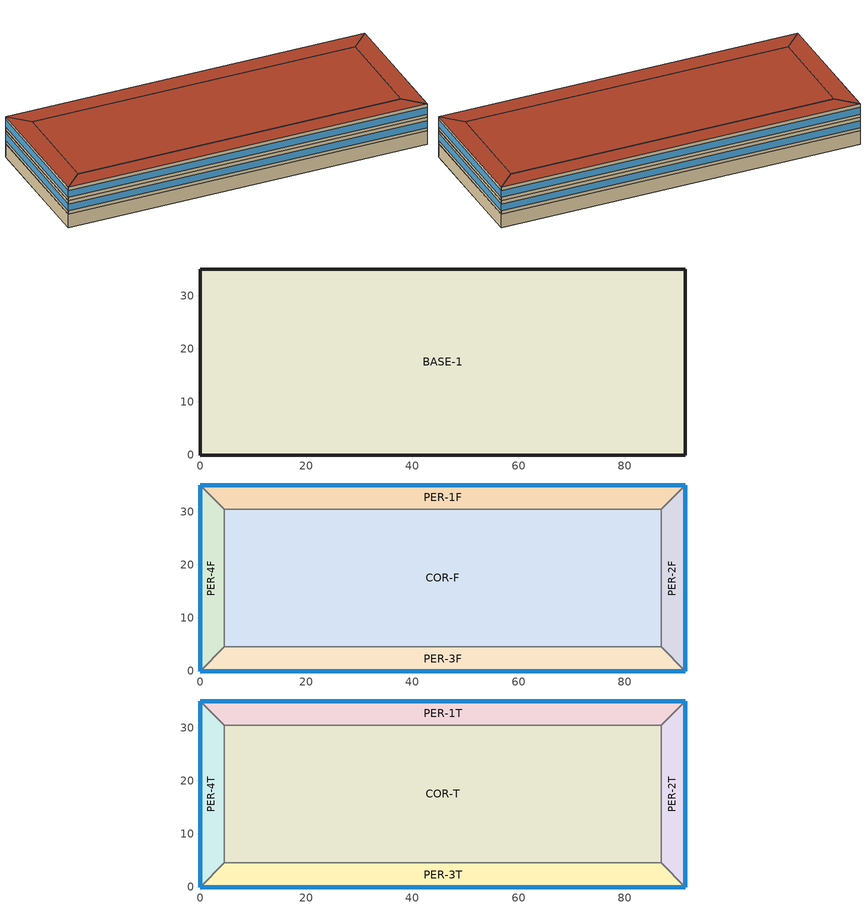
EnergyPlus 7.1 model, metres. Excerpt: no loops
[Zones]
BASE-1
 floor ground (SLAB-1): 91.44,35.05 91.44,0 0,0 0,35.05 z-3.66
 wall ground (SLAB-1): 91.44,35.05 0,35.05 0,0 91.44,0 91.44,35.05 z-3.66:0
PER-1F
 floor to BASE-1 (FLOOR-1): 4.57,30.48 0,35.05 91.44,35.05 86.87,30.48 z0
 wall outside (WALL-10): 91.44,35.05 0,35.05 z0:3.66
 wall to PER-4F (INTWALL-1): 0,35.05 4.57,30.48 z0:3.66
 wall to COR-F (INTWALL-1): 4.57,30.48 86.87,30.48 z0:3.66
 wall to PER-2F (INTWALL-1): 86.87,30.48 91.44,35.05 z0:3.66
 window (WINDOW_N_4_10): 91.44,35.05 0,35.05 z0.91:2.74
 ceiling adiabatic (CEILING-1): 86.87,30.48 91.44,35.05 0,35.05 4.57,30.48 z3.66
PER-2F
 floor to BASE-1 (FLOOR-1): 86.87,30.48 91.44,35.05 91.44,0 86.87,4.57 z0
 wall outside (WALL-10): 91.44,0 91.44,35.05 z0:3.66
 wall to COR-F (INTWALL-1): 86.87,30.48 86.87,4.57 z0:3.66
 wall to PER-3F (INTWALL-1): 86.87,4.57 91.44,0 z0:3.66
 window (WINDOW_NN_4_10): 91.44,0 91.44,35.05 z0.91:2.74
 ceiling adiabatic (CEILING-1): 86.87,4.57 91.44,0 91.44,35.05 86.87,30.48 z3.66
PER-3F
 floor to BASE-1 (FLOOR-1): 86.87,4.57 91.44,0 0,0 4.57,4.57 z0
 wall outside (WALL-10): 0,0 91.44,0 z0:3.66
 wall to COR-F (INTWALL-1): 86.87,4.57 4.57,4.57 z0:3.66
 wall to PER-4F (INTWALL-1): 4.57,4.57 0,0 z0:3.66
 window (WINDOW_NN_4_10): 0,0 91.44,0 z0.91:2.74
 ceiling adiabatic (CEILING-1): 4.57,4.57 0,0 91.44,0 86.87,4.57 z3.66
PER-4F
 floor to BASE-1 (FLOOR-1): 4.57,4.57 0,0 0,35.05 4.57,30.48 z0
 wall outside (WALL-10): 0,35.05 0,0 z0:3.66
 wall to COR-F (INTWALL-1): 4.57,4.57 4.57,30.48 z0:3.66
 window (WINDOW_NN_4_10): 0,35.05 0,0 z0.91:2.74
 ceiling adiabatic (CEILING-1): 4.57,30.48 0,35.05 0,0 4.57,4.57 z3.66
COR-F
 floor to BASE-1 (FLOOR-1): 86.87,30.48 86.87,4.57 4.57,4.57 4.57,30.48 z0
 ceiling adiabatic (CEILING-1): 4.57,30.48 4.57,4.57 86.87,4.57 86.87,30.48 z3.66
PER-1T
 floor adiabatic (FLOOR-1): 4.57,30.48 0,35.05 91.44,35.05 86.87,30.48 z3.66
 wall outside (WALL-10): 91.44,35.05 0,35.05 z3.66:7.32
 wall to PER-4T (INTWALL-1): 0,35.05 4.57,30.48 z3.66:7.32
 wall to COR-T (INTWALL-1): 4.57,30.48 86.87,30.48 z3.66:7.32
 wall to PER-2T (INTWALL-1): 86.87,30.48 91.44,35.05 z3.66:7.32
 window (WINDOW_N_4_10): 91.44,35.05 0,35.05 z4.57:6.4
 roof outside (ROOF-10): 86.87,30.48 91.44,35.05 0,35.05 4.57,30.48 z7.32
PER-2T
 floor adiabatic (FLOOR-1): 86.87,30.48 91.44,35.05 91.44,0 86.87,4.57 z3.66
 wall outside (WALL-10): 91.44,0 91.44,35.05 z3.66:7.32
 wall to COR-T (INTWALL-1): 86.87,30.48 86.87,4.57 z3.66:7.32
 wall to PER-3T (INTWALL-1): 86.87,4.57 91.44,0 z3.66:7.32
 window (WINDOW_NN_4_10): 91.44,0 91.44,35.05 z4.57:6.4
 roof outside (ROOF-10): 86.87,4.57 91.44,0 91.44,35.05 86.87,30.48 z7.32
PER-3T
 floor adiabatic (FLOOR-1): 86.87,4.57 91.44,0 0,0 4.57,4.57 z3.66
 wall outside (WALL-10): 0,0 91.44,0 z3.66:7.32
 wall to COR-T (INTWALL-1): 86.87,4.57 4.57,4.57 z3.66:7.32
 wall to PER-4T (INTWALL-1): 4.57,4.57 0,0 z3.66:7.32
 window (WINDOW_NN_4_10): 0,0 91.44,0 z4.57:6.4
 roof outside (ROOF-10): 4.57,4.57 0,0 91.44,0 86.87,4.57 z7.32
PER-4T
 floor adiabatic (FLOOR-1): 4.57,4.57 0,0 0,35.05 4.57,30.48 z3.66
 wall outside (WALL-10): 0,35.05 0,0 z3.66:7.32
 wall to COR-T (INTWALL-1): 4.57,4.57 4.57,30.48 z3.66:7.32
 window (WINDOW_NN_4_10): 0,35.05 0,0 z4.57:6.4
 roof outside (ROOF-10): 4.57,30.48 0,35.05 0,0 4.57,4.57 z7.32
COR-T
 floor adiabatic (FLOOR-1): 86.87,30.48 86.87,4.57 4.57,4.57 4.57,30.48 z3.66
 roof outside (ROOF-10): 4.57,30.48 4.57,4.57 86.87,4.57 86.87,30.48 z7.32
[Building]
Building: North Axis {deg}=45; Terrain=City; Loads Convergence Tolerance Value=0.04; Temperature Convergence Tolerance Value {deltaC}=0.4; Solar Distribution=FullInteriorAndExterior; Maximum Number of Warmup Days=25; Minimum Number of Warmup Days=6
[SizingPeriod:DesignDay] Day of Month=21; Humidity Condition Type=Wetbulb; Barometric Pressure {Pa}=95816; Solar Model Indicator=ASHRAEClearSky
Name | Month | Day Type | Maximum Dry-Bulb Temperature {C} | Daily Dry-Bulb Temperature Range {C} | Dry-Bulb Temperature Range Modifier Type | Wetbulb at Maximum Dry-Bulb {C} | Wind Speed {m/s} design conditions vs. traditional 6.71 m/s (15 mph) | Wind Direction {Degrees; N=0, S=180} | Rain {Yes/No} | Snow on ground {Yes/No} | Daylight Savings Time Indicator | Clearness {0.0 to 1.1} | Daily Dry-Bulb Temperature Range {deltaC} | Wetbulb or DewPoint at Maximum Dry-Bulb {C} | Wind Speed {m/s} | Wind Direction {deg} | Rain Indicator | Snow Indicator | Daylight Saving Time Indicator | Sky Clearness
Climate Zone 10 Ann Htg 99.6% Condns DB | 12 | WinterDesignDay | 1.2 | 0 | DefaultMultipliers | 1.2 | 0.9 | 300 | No | No | No | 0
CZ_10_DDY | 8 | SummerDesignDay | 38.1 |  |  |  |  |  |  |  |  |  | 16.6 | 19.9 | 4.2 | 300 | No | No | No | 1
[Site:Location]
Location=Climate_Zone_10_CA_USA_CTZRV2; Latitude {deg}=33.88; Longitude {deg}=-117.27; Time Zone {hr}=-8; Elevation {m}=469
[Site:GroundTemperature:BuildingSurface]
20.03, 20.03, 20.13, 20.3, 20.43, 20.52, 20.62, 20.77, 20.78, 20.55, 20.44, 20.2
[Material] Thermal Absorptance=0.9
Name | Roughness | Thickness {m} | Conductivity {W/m-K} | Density {kg/m3} | Specific Heat {J/kg-K} | Solar Absorptance | Visible Absorptance
Roof Membrane | VeryRough | 0.0095 | 0.16 | 1121.29 | 1460 | 0.7 | 0.7
Roof Insulation | MediumRough | 0.12988 | 0.049 | 265 | 836.8 | 0.7 | 0.7
Metal Decking | MediumSmooth | 0.0015 | 45.006 | 7680 | 418.4 | 0.7 | 0.3
GP01 1/2 GYPSUM | Smooth | 0.0127 | 0.16 | 800 | 1090 | 0.7 | 0.5
Wall Insulation [2] | MediumRough | 0.11018 | 0.045 | 265 | 836.8 | 0.7 | 0.7
1/2IN Gypsum | Smooth | 0.0127 | 0.16 | 784.9 | 830 | 0.92 | 0.92
Std Wood 6inch | MediumSmooth | 0.15 | 0.12 | 540 | 1210 | 0.7 | 0.7
Std MAT-CC05 4  MW CONCRETE | Rough | 0.1 | 0.858 | 1968 | 836.8 | 0.7 | 0.2
[Material:NoMass] Thermal Absorptance=0.9; Solar Absorptance=0.7
Name | Roughness | Thermal Resistance {m2-K/W} | Visible Absorptance
MAT-SHEATH | Rough | 0.3626 | 0.7
Std CP02 CARPET PAD | VeryRough | 0.21648 | 0.8
[WindowMaterial:Gas]
AIR 13MM: Gas Type=Air; Thickness {m}=0.0127
[WindowMaterial:Glazing]
CLEAR 6MM: SpectralAverage, , .006, .775, .071, .071, .881, .08, .08, 0, .84, .84, .9
GREY 6MM: SpectralAverage, , .006, .455, .053, .053, .431, .052, .052, 0, .84, .84, .9
BRZR 6MM: SpectralAverage, 0.006, 0.278, 0.276, 0.095, 0.21, 0.348, 0.117, 0, 0.84, 0.84, 0.9
[Construction]
InteriorFurnishings: Std Wood 6inch
[CONSTRUCTION]
WALL-10: MAT-SHEATH, Wall Insulation [2], 1/2IN Gypsum
ROOF-10: Roof Membrane, Roof Insulation, Metal Decking
FLOOR-1; CEILING-1: Std MAT-CC05 4  MW CONCRETE, Std CP02 CARPET PAD
SLAB-1: Std MAT-CC05 4  MW CONCRETE
INTWALL-1: GP01 1/2 GYPSUM, GP01 1/2 GYPSUM
WINDOW_NN_4_10: BRZR 6MM, AIR 13MM, CLEAR 6MM
WINDOW_N_4_10: GREY 6MM, AIR 13MM, CLEAR 6MM
[Zone] Type=1; Multiplier=1; Ceiling Height {m}=3.658
Name | Volume {m3}
PER-1T; PER-3T; PER-1F; PER-3F | 1452.654
PER-2T; PER-4T; PER-2F; PER-4F | 509.703
COR-T; COR-F | 7798.46
BASE-1 | 11723.2
[InternalMass] Construction=InteriorFurnishings
Name | Zone | Surface area {m2}
Internal-P1T | PER-1T | 397.2
Internal-P2T | PER-2T | 139.4
Internal-P3T | PER-3T | 397.2
Internal-P4T | PER-4T | 139.4
Internal-C1T | COR-T | 2132.1
Internal-P1F | PER-1F | 397.2
Internal-P2F | PER-2F | 139.4
Internal-P3F | PER-3F | 397.2
Internal-P4F | PER-4F | 139.4
Internal-C1F | COR-F | 2132.1
[People] Number of People Schedule=OCC-SCHED; Number of People calculation method=people; Fraction Radiant=0.3; Sensible Heat Fraction=AUTOCALCULATE; Activity Level Schedule=ACTIVITY_SCH; Carbon Dioxide Generation Rate {m3/s-W}=3.82E-8; Enable ASHRAE 55 Comfort Warnings=No; Mean Radiant Temperature Calculation Type=ZoneAveraged; Work Efficiency Schedule=WORK_EFF_SCH; Clothing Insulation Schedule=CLOTHING_SCH; Air Velocity Schedule=AIR_VELO_SCH; Thermal Comfort Model 1 Type=FANGER
Name | Zone | Number of People
PER-1F people 1 | PER-1F | 10.7
PER-2F people 1 | PER-2F | 3.7
PER-3F people 1 | PER-3F | 10.7
PER-4F people 1 | PER-4F | 3.7
COR-F people 1 | COR-F | 57.2
PER-1T people 1 | PER-1T | 10.7
PER-2T people 1 | PER-2T | 3.7
PER-3T people 1 | PER-3T | 10.7
PER-4T people 1 | PER-4T | 3.7
COR-T people 1 | COR-T | 57.2
[Lights] Schedule=LIT-SCHED; Design Level Calculation Method=LightingLevel; Return Air Fraction=0; Fraction Radiant=0.7; Fraction Visible=0.2; Fraction Replaceable=1; Return Air Fraction Calculated from Plenum Temperature=No
Name | Zone | Lighting Level {W}
PER-1F Lights 1 | PER-1F | 6414.142
PER-2F Lights 1 | PER-2F | 2250.576
PER-3F Lights 1 | PER-3F | 6414.142
PER-4F Lights 1 | PER-4F | 2250.576
COR-F Lights 1 | COR-F | 34433.8
PER-1T Lights 1 | PER-1T | 6414.142
PER-2T Lights 1 | PER-2T | 2250.576
PER-3T Lights 1 | PER-3T | 6414.142
PER-4T Lights 1 | PER-4T | 2250.576
COR-T Lights 1 | COR-T | 34433.8
[ElectricEquipment] Schedule=EQP-SCHED; Design Level Calculation Method=EquipmentLevel; Fraction Latent=0; Fraction Radiant=0.5; Fraction Lost=0
Name | Zone | Design Level {W}
PER-1F ElecEq 1 | PER-1F | 2136.72
PER-2F ElecEq 1 | PER-2F | 749.73
PER-3F ElecEq 1 | PER-3F | 2136.72
PER-4F ElecEq 1 | PER-4F | 749.73
COR-F ElecEq 1 | COR-F | 11470.83
PER-1T ElecEq 1 | PER-1T | 2136.72
PER-2T ElecEq 1 | PER-2T | 749.73
PER-3T ElecEq 1 | PER-3T | 2136.72
PER-4T ElecEq 1 | PER-4T | 749.73
COR-T ElecEq 1 | COR-T | 11470.83
[ZoneInfiltration:DesignFlowRate] Schedule=INF-SCHED; Design Flow Rate Calculation Method=Flow/ExteriorArea; Flow per Exterior Surface Area {m3/s-m2}=0.000302; Constant Term Coefficient=1; Temperature Term Coefficient=0; Velocity Term Coefficient=0; Velocity Squared Term Coefficient=0
Name | Zone
PER-1T Infil 1 | PER-1T
PER-2T Infil 1 | PER-2T
PER-3T Infil 1 | PER-3T
PER-4T Infil 1 | PER-4T
PER-1F Infil 1 | PER-1F
PER-2F Infil 1 | PER-2F
PER-3F Infil 1 | PER-3F
PER-4F Infil 1 | PER-4F
[AvailabilityManager:Scheduled]
VAV Sys 1 Avail: Schedule=FanAvailSched
[SetpointManager:Scheduled]
Supply Air Temp Manager 1: Control Variable=Temperature; Schedule=Seasonal Reset Supply Air Temp Sch; Setpoint Node or NodeList=Supply Air Temp Nodes 1
[Schedule:Day:Hourly]
FAN-SCHED-1-1: Any Number, 0, 0, 1, 1, 1, 1, 1, 1, 1, 1, 1, 1, 1, 1, 1, 1, 1, 1, 0, 0, 0, 0, 0, 0
CPP-FAN-SCHED-1-1: 0, 0, 1, 1, 1, 1, 1, 1, 1, 1, 1, 1, 1, 1, 1, 1, 1, 1, 0, 0, 0, 0, 0, 0
FAN-SCHED-1-2: 0, 0, 0, 0, 0, 0, 0, 0, 0, 0, 0, 0, 0, 0, 0, 0, 0, 0, 0, 0, 0, 0, 0, 0
OCCDAY-2: 0, 0, 0, 0, 0, 0, 0, 0.07, 0.13, 0.2, 0.2, 0.1, 0, 0, 0, 0, 0, 0, 0, 0, 0, 0, 0, 0
LITDAY-1; CPP-LITDAY-1: 0.3, 0.3, 0.3, 0.3, 0.3, 0.4, 0.44, 0.53, 0.67, 0.74, 0.82, 0.84, 0.87, 0.89, 0.92, 0.94, 0.94, 0.84, 0.7, 0.58, 0.53, 0.48, 0.41, 0.34
LITDAY-2; EQPDAY-2: 0.33, 0.33, 0.33, 0.33, 0.33, 0.33, 0.33, 0.33, 0.33, 0.33, 0.33, 0.33, 0.33, 0.33, 0.33, 0.33, 0.33, 0.33, 0.33, 0.33, 0.33, 0.33, 0.33, 0.33
INFIL-1; CPP-INFIL-1: 0, 1, 1, 0, 0, 0, 0, 0, 0, 0, 0, 0, 0, 0, 0, 0, 0, 0, 0, 1, 1, 1, 1, 1
INFIL-2: 0, 1, 1, 1, 1, 1, 1, 1, 1, 1, 1, 1, 1, 1, 1, 1, 1, 1, 1, 1, 1, 1, 1, 1
EQPDAY-1; CPP-EQPDAY-1: 0.3, 0.3, 0.3, 0.31, 0.33, 0.34, 0.44, 0.53, 0.67, 0.74, 0.81, 0.84, 0.87, 0.89, 0.92, 0.93, 0.94, 0.9, 0.76, 0.59, 0.54, 0.48, 0.41, 0.34
OCCDAY-1; CPP-OCCDAY-1: 0, 0, 0, 0, 0, 0, 0.1, 0.2, 0.95, 0.95, 0.95, 0.95, 0.5, 0.95, 0.95, 0.95, 0.95, 0.3, 0.3, 0.1, 0.05, 0.05, 0.05, 0.05
Summer Supply Air Temp Day Sch: 12.7778, 12.7778, 12.7778, 12.7778, 12.7778, 12.7778, 12.7778, 12.7778, 12.7778, 12.7778, 12.7778, 12.7778, 12.7778, 12.7778, 12.7778, 12.7778, 12.7778, 12.7778, 12.7778, 12.7778, 12.7778, 12.7778, 12.7778, 12.7778
Winter Supply Air Temp Day Sch: 17, 17, 17, 17, 17, 17, 17, 17, 17, 17, 17, 17, 17, 17, 17, 17, 17, 17, 17, 17, 17, 17, 17, 17
[Schedule:Week:Daily]
OCC-SCHED-1: OCCDAY-2, OCCDAY-1, OCCDAY-1, OCCDAY-1, OCCDAY-1, OCCDAY-1, OCCDAY-2, OCCDAY-2, OCCDAY-1, OCCDAY-2, CPP-OCCDAY-1, OCCDAY-1
LIT-SCHED-1: LITDAY-2, LITDAY-1, LITDAY-1, LITDAY-1, LITDAY-1, LITDAY-1, LITDAY-2, LITDAY-2, LITDAY-1, LITDAY-2, CPP-LITDAY-1, LITDAY-1
INF-SCHED-1: INFIL-2, INFIL-1, INFIL-1, INFIL-1, INFIL-1, INFIL-1, INFIL-2, INFIL-2, INFIL-1, INFIL-2, CPP-INFIL-1, INFIL-1
FAN-SCHED-1: FAN-SCHED-1-2, FAN-SCHED-1-1, FAN-SCHED-1-1, FAN-SCHED-1-1, FAN-SCHED-1-1, FAN-SCHED-1-1, FAN-SCHED-1-2, FAN-SCHED-1-2, FAN-SCHED-1-1, FAN-SCHED-1-1, CPP-FAN-SCHED-1-1, FAN-SCHED-1-1
EQP-SCHED-1: EQPDAY-2, EQPDAY-1, EQPDAY-1, EQPDAY-1, EQPDAY-1, EQPDAY-1, EQPDAY-2, EQPDAY-2, EQPDAY-1, EQPDAY-2, CPP-EQPDAY-1, EQPDAY-1
Summer Supply Air Temp Week Sch: Summer Supply Air Temp Day Sch, Summer Supply Air Temp Day Sch, Summer Supply Air Temp Day Sch, Summer Supply Air Temp Day Sch, Summer Supply Air Temp Day Sch, Summer Supply Air Temp Day Sch, Summer Supply Air Temp Day Sch, Summer Supply Air Temp Day Sch, Summer Supply Air Temp Day Sch, Summer Supply Air Temp Day Sch, Summer Supply Air Temp Day Sch, Summer Supply Air Temp Day Sch
Winter Supply Air Temp Week Sch: Winter Supply Air Temp Day Sch, Winter Supply Air Temp Day Sch, Winter Supply Air Temp Day Sch, Winter Supply Air Temp Day Sch, Winter Supply Air Temp Day Sch, Winter Supply Air Temp Day Sch, Winter Supply Air Temp Day Sch, Winter Supply Air Temp Day Sch, Winter Supply Air Temp Day Sch, Winter Supply Air Temp Day Sch, Winter Supply Air Temp Day Sch, Winter Supply Air Temp Day Sch
[Schedule:Year]
OCC-SCHED: OCC-SCHED-1, 1, 1, 12, 31
LIT-SCHED: LIT-SCHED-1, 1, 1, 12, 31
EQP-SCHED: EQP-SCHED-1, 1, 1, 12, 31
INF-SCHED: INF-SCHED-1, 1, 1, 12, 31
FanAvailSched: FAN-SCHED-1, 1, 1, 12, 31
Seasonal Reset Supply Air Temp Sch: Winter Supply Air Temp Week Sch, 1, 1, 3, 31, Summer Supply Air Temp Week Sch, 4, 1, 9, 30, Winter Supply Air Temp Week Sch, 10, 1, 12, 31
[Schedule:Compact]
ACTIVITY_SCH: Through: 12/31, For: AllDays, Until: 24:00, 120
WORK_EFF_SCH: Through: 12/31, For: AllDays, Until: 24:00, 0
AIR_VELO_SCH: Through: 12/31, For: AllDays, Until: 24:00, 0.2
CLOTHING_SCH: Through: 04/30, For: AllDays, Until: 24:00, 1, Through: 09/30, For: AllDays, Until: 24:00, 0.5, Through: 12/31, For: AllDays, Until: 24:00, 1
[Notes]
Climate Zone CA_USA Annual Cooling (DB=>MWB) 1%
